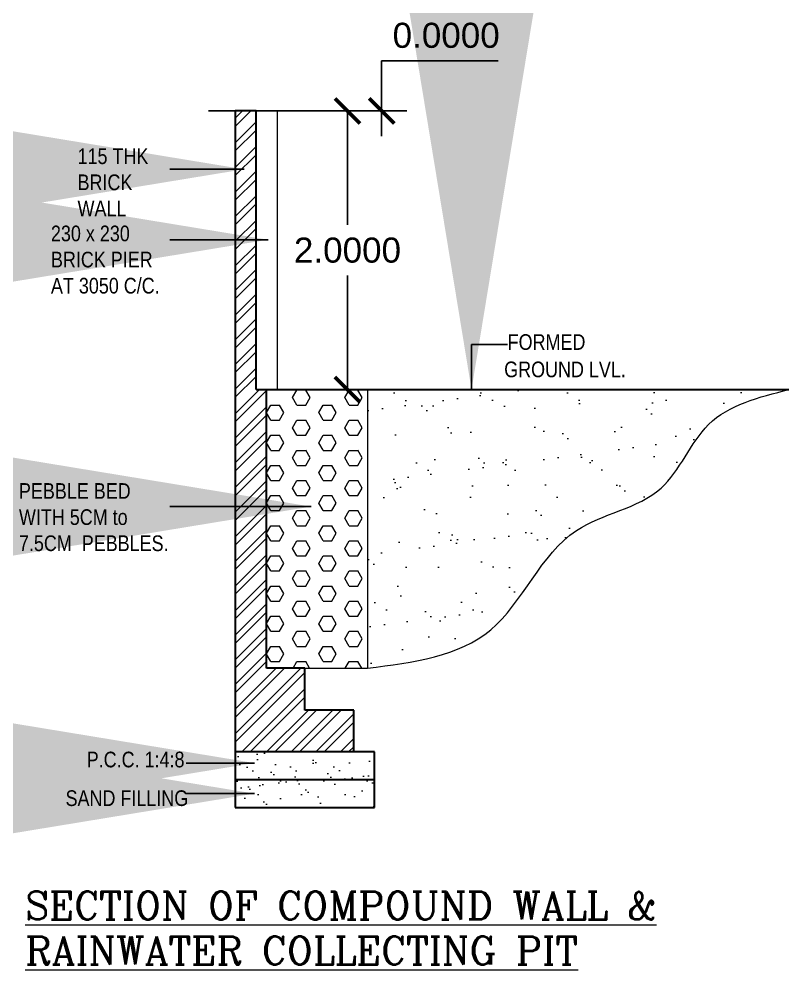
# Model space of a CAD drawing. Header units: metres. Extents: x -1559787 to -1559491, y 43492 to 43648.
# Drawn here: x -1559581.5 to -1559575.98, y 43577.85 to 43584.68 of the extents above; entities that cross this region are included whole.
import ezdxf

# ---------------------------------------------------------------- set-up
doc = ezdxf.new("R2010")
doc.units = ezdxf.units.M
doc.header["$LTSCALE"] = 750
doc.header["$MEASUREMENT"] = 0
doc.header["$PDMODE"] = 35
doc.header["$PDSIZE"] = 50
doc.layers.get('0').update_dxf_attribs({"lineweight": 5})
doc.layers.get('Defpoints').update_dxf_attribs({"lineweight": 0})
doc.layers.add('COMPOUNDWALL', color=58, linetype='Continuous')
for name, color, linetype, lineweight in [('DIM-1', 8, 'Continuous', 18), ('hatch', 250, 'Continuous', 5), ('TEXT', 2, 'Continuous', 20), ('wall', 7, 'Continuous', 30)]:
    doc.layers.add(name, color=color, linetype=linetype, lineweight=lineweight)
doc.styles.add('APEXT', font='romanc.shx')
doc.styles.add('ROMAND', font='swissc.ttf')
doc.styles.add('RS1', font='romans.shx', dxfattribs={"width": 0.75})
doc.styles.get("Standard").update_dxf_attribs({"font": 'arial.ttf'})
doc.dimstyles.new('DIM-50', dxfattribs={"dimscale": 0.5, "dimtxt": 200, "dimasz": 100, "dimexe": 25, "dimexo": 25, "dimgap": 35, "dimtad": 1, "dimdec": 0, "dimrnd": 5, "dimzin": 0, "dimdsep": 46, "dimtxsty": 'RS1', "dimblk": 'ARCHTICK', "dimcen": 100, "dimdle": 25, "dimclrd": 8, "dimclre": 8, "dimclrt": 4, "dimadec": 0, "dimazin": 0, "dimtfac": 0.5, "dimtdec": 0, "dimtmove": 1, "dimatfit": 0, "dimfxl": 0, "dimfrac": 1, "dimtolj": 1, "dimtzin": 0, "dimarcsym": 0})
doc.dimstyles.get("Standard").update_dxf_attribs({"dimtxt": 0.18, "dimasz": 0.18, "dimexe": 0.18, "dimexo": 0.0625, "dimgap": 0.09, "dimtad": 1, "dimtih": 1, "dimtoh": 1, "dimdec": 4, "dimzin": 0, "dimdsep": 46, "dimtxsty": 'Standard', "dimblk": 'ARCHTICK', "dimcen": 0.09, "dimadec": 0, "dimazin": 0, "dimtfac": 1, "dimtdec": 4, "dimtofl": 0, "dimtmove": 0, "dimatfit": 3, "dimldrblk": 'ARCHTICK', "dimfxl": 0, "dimtolj": 1, "dimtzin": 0, "dimarcsym": 0})

# ---------------------------------------------------------------- blocks, each defined once
blk = doc.blocks.new('_ArchTick')
at = {"color": 0, "linetype": 'ByBlock', "const_width": 0.15}
blk.add_lwpolyline([(-0.5, -0.5), (0.5, 0.5)], dxfattribs=at)
blk = doc.blocks.new('*D83')
at = {"layer": 'COMPOUNDWALL', "color": 0, "lineweight": -2}
for p, q in [((-1559579.5885, 43584.0169), (-1559578.9656, 43584.0169)), ((-1559579.1456, 43584.0169), (-1559579.1456, 43583.1988)), ((-1559579.1456, 43582.0169), (-1559579.1456, 43582.835)), ((-1559579.5885, 43582.0169), (-1559578.9656, 43582.0169))]:
    blk.add_line(p, q, dxfattribs=at)
at = {"layer": 'Defpoints', "color": 0}
for p in [(-1559579.651, 43584.0169), (-1559579.1456, 43584.0169), (-1559579.651, 43582.0169)]:
    blk.add_point(p, dxfattribs=at)
at = {"layer": 'COMPOUNDWALL', "color": 0, "lineweight": -2, "xscale": 0.18, "yscale": 0.18, "zscale": 0.18}
for p, rotation in [((-1559579.1456, 43584.0169), 90), ((-1559579.1456, 43582.0169), 270)]:
    blk.add_blockref('_ArchTick', p, dxfattribs=dict(at, rotation=rotation))
at = {"layer": 'COMPOUNDWALL', "color": 0, "insert": (-1559579.1456, 43583.0169), "char_height": 0.18, "attachment_point": 5}
blk.add_mtext('\\A1;2.0000', dxfattribs=at)
blk = doc.blocks.new('*D84')
at = {"layer": 'COMPOUNDWALL', "color": 0, "lineweight": -2}
for p, q in [((-1559578.9003, 43584.0169), (-1559578.9003, 43584.3769)), ((-1559578.9003, 43584.3769), (-1559578.0636, 43584.3769)), ((-1559580.1427, 43584.0169), (-1559578.7203, 43584.0169)), ((-1559580.1427, 43584.0169), (-1559578.7203, 43584.0169)), ((-1559578.9003, 43584.0169), (-1559578.9003, 43583.8369))]:
    blk.add_line(p, q, dxfattribs=at)
at = {"layer": 'Defpoints', "color": 0}
for p in [(-1559580.2052, 43584.0169), (-1559580.2052, 43584.0169), (-1559578.9003, 43584.0169)]:
    blk.add_point(p, dxfattribs=at)
at = {"layer": 'COMPOUNDWALL', "color": 0, "lineweight": -2, "xscale": 0.18, "yscale": 0.18, "zscale": 0.18}
for rotation in [90, 270]:
    blk.add_blockref('_ArchTick', (-1559578.9003, 43584.0169), dxfattribs=dict(at, rotation=rotation))
at = {"layer": 'COMPOUNDWALL', "color": 0, "insert": (-1559578.437, 43584.5588), "char_height": 0.18, "attachment_point": 5}
blk.add_mtext('\\A1;0.0000', dxfattribs=at)

msp = doc.modelspace()

# ---------------------------------------------------------------- hatches: boundary and pattern name
at = {"layer": 'DIM-1'}
h = msp.add_hatch(dxfattribs=at)
h.set_pattern_fill('AR-SAND', color=256, scale=0.1, style=0)
h.set_pattern_definition([(37.5, (-1559527.74187, 43505.98885), (-0.00629934, 0.19268238), [0, -0.152, 0, -0.17, 0, -0.1625]), (7.5, (-1559527.74187, 43505.98885), (0.1769777, 0.2822146), [0, -0.082, 0, -0.137, 0, -0.0525]), (327.5, (-1559527.86487, 43505.98885), (0.3114142, 0.0005659), [0, -0.05, 0, -0.18, 0, -0.235]), (317.5, (-1559527.86487, 43505.98885), (0.3006127, 0.08776756), [0, -0.025, 0, -0.118, 0, -0.135])])
h.paths.add_polyline_path([(-1559578.95103, 43579.41686), (-1559579.95103, 43579.41686), (-1559579.95103, 43579.21686), (-1559578.95103, 43579.21686)])
h = msp.add_hatch(dxfattribs=at)
h.set_pattern_fill('AR-SAND', color=256, scale=0.1, style=0)
h.set_pattern_definition([(37.5, (-1559543.93223, 43495.86342), (-0.00629934, 0.19268238), [0, -0.152, 0, -0.17, 0, -0.1625]), (7.5, (-1559543.93223, 43495.86342), (0.1769777, 0.2822146), [0, -0.082, 0, -0.137, 0, -0.0525]), (327.5, (-1559544.05523, 43495.86342), (0.3114142, 0.0005659), [0, -0.05, 0, -0.18, 0, -0.235]), (317.5, (-1559544.05523, 43495.86342), (0.3006127, 0.08776756), [0, -0.025, 0, -0.118, 0, -0.135])])
h.paths.add_polyline_path([(-1559578.95103, 43579.01686), (-1559578.95103, 43579.21686), (-1559579.50457, 43579.21686), (-1559579.50457, 43579.01686)])
h.paths.add_polyline_path([(-1559579.50457, 43579.21686), (-1559579.95103, 43579.21686), (-1559579.95103, 43579.01686), (-1559579.50457, 43579.01686)])
at = {"layer": 'hatch'}
h = msp.add_hatch(dxfattribs=at)
h.set_pattern_fill('ANSI32', color=256, scale=0.333333, style=0)
h.set_pattern_definition([(45, (-1560763.63229, 44347.65619), (-0.08838835, 0.08838835), []), (45, (-1560763.57336, 44347.65619), (-0.08838835, 0.08838835), [])])
h.paths.add_polyline_path([(-1559579.72603, 43582.01686), (-1559579.80103, 43582.01686), (-1559579.80103, 43584.01686), (-1559579.95103, 43584.01686), (-1559579.95103, 43579.41686), (-1559579.10103, 43579.41686), (-1559579.10103, 43579.71686), (-1559579.45103, 43579.71686), (-1559579.45103, 43580.01686), (-1559579.72603, 43580.01686)])
h = msp.add_hatch(dxfattribs=at)
h.set_pattern_fill('HEX', color=256, scale=0.5, style=0)
h.set_pattern_definition([(0, (-1556937.82057, 33173.6872), (0, 0.108253179), [0.062500002, -0.125000004]), (120, (-1556937.82057, 33173.6872), (-0.093750003, -0.0541265895), [0.062500002, -0.125000004]), (60, (-1556937.75807, 33173.6872), (-0.093750003, 0.0541265895), [0.062500002, -0.125000004])])
h.paths.add_polyline_path([(-1559579.72603, 43582.01686), (-1559579.72603, 43580.01686), (-1559579.45103, 43580.01686), (-1559579.00103, 43580.01686), (-1559579.00103, 43582.01686)])
h = msp.add_hatch(dxfattribs=at)
h.set_pattern_fill('AR-SAND', color=256, scale=0.2, style=0)
h.set_pattern_definition([(37.5, (-1559543.93223, 43495.86342), (-0.0125987, 0.3853648), [0, -0.304, 0, -0.34, 0, -0.325]), (7.5, (-1559543.93223, 43495.8634), (0.3539554, 0.5644292), [0, -0.164, 0, -0.274, 0, -0.105]), (327.5, (-1559544.17823, 43495.86342), (0.6228284, 0.0011318), [0, -0.1, 0, -0.36, 0, -0.47]), (317.5, (-1559544.17823, 43495.8634), (0.6012253, 0.175535), [0, -0.05, 0, -0.236, 0, -0.27])])
edge = h.paths.add_edge_path()
edge.add_spline(control_points=[(-1559579.00103, 43580.01686), (-1559578.67228, 43580.05923), (-1559578.00914, 43580.14471), (-1559577.67026, 43581.0837), (-1559576.84271, 43581.18974), (-1559576.60449, 43581.86083), (-1559576.19202, 43581.96316), (-1559575.9756, 43582.01686)], knot_values=[0, 0, 0, 0, 2778.8437133, 5605.2924909, 7639.7543344, 9351.3411909, 11240.6050628, 11240.6050628, 11240.6050628, 11240.6050628], degree=3, periodic=0)
edge.add_line((-1559575.9756, 43582.01686), (-1559579.00103, 43582.01686))
edge.add_line((-1559579.00103, 43582.01686), (-1559579.00103, 43580.01686))
h.paths.add_polyline_path([(-1559578.46519, 43580.91591), (-1559578.46519, 43581.1178), (-1559578.40269, 43581.1178), (-1559578.40269, 43580.91591)], flags=24)

# ---------------------------------------------------------------- linework, layer by layer
at = {"layer": 'DIM-1'}
msp.add_spline([(-1559579.00103, 43580.01686), (-1559578.11665, 43580.2923), (-1559577.5011, 43581.00556), (-1559576.89447, 43581.3087), (-1559576.5532, 43581.76591), (-1559575.9756, 43582.01686)], degree=3, dxfattribs=at)
at = {"layer": 'TEXT'}
for p, q in [((-1559579.65103, 43584.01686), (-1559579.80103, 43584.01686)), ((-1559579.65103, 43584.01686), (-1559579.65103, 43582.01686)), ((-1559579.00103, 43582.01686), (-1559579.00103, 43580.01686)), ((-1559579.45103, 43580.01686), (-1559579.00103, 43580.01686))]:
    msp.add_line(p, q, dxfattribs=at)
at = {"layer": 'wall'}
for p, q in [((-1559579.95103, 43584.01686), (-1559579.95103, 43579.01686)), ((-1559579.80103, 43584.01686), (-1559579.95103, 43584.01686)), ((-1559579.80103, 43582.01686), (-1559579.80103, 43584.01686)), ((-1559579.80103, 43582.01686), (-1559575.9756, 43582.01686)), ((-1559579.72603, 43580.01686), (-1559579.72603, 43582.01686)), ((-1559579.45103, 43580.01686), (-1559579.72603, 43580.01686)), ((-1559579.45103, 43579.71686), (-1559579.45103, 43580.01686)), ((-1559579.10103, 43579.71686), (-1559579.45103, 43579.71686)), ((-1559579.10103, 43579.41686), (-1559579.10103, 43579.71686)), ((-1559578.95103, 43579.41686), (-1559579.95103, 43579.41686)), ((-1559578.95103, 43579.01686), (-1559578.95103, 43579.41686)), ((-1559578.95103, 43579.21686), (-1559579.95103, 43579.21686)), ((-1559579.95103, 43579.01686), (-1559578.95103, 43579.01686))]:
    msp.add_line(p, q, dxfattribs=at)

# ---------------------------------------------------------------- texts
at = {"layer": 'TEXT', "linetype": 'Continuous', "style": 'ROMAND'}
for s, p in [('FORMED', (-1559577.99557, 43582.30195)), ('GROUND LVL.', (-1559578.02045, 43582.10551)), ('P.C.C. 1:4:8', (-1559581.01787, 43579.30527)), ('SAND FILLING', (-1559581.16955, 43579.0279))]:
    msp.add_text(s, height=0.1125, dxfattribs=at).set_placement(p)
at = {"layer": 'TEXT', "style": 'APEXT'}
for s, p in [('%%USECTION OF COMPOUND WALL &', (-1559581.45995, 43578.21422)), ('%%URAINWATER COLLECTING PIT', (-1559581.45899, 43577.8908))]:
    msp.add_text(s, height=0.2, dxfattribs=at).set_placement(p)
at = {"layer": 'TEXT', "char_height": 0.1125, "attachment_point": 1, "style": 'ROMAND'}
for s, insert, width in [('115 THK BRICK WALL', (-1559581.08364, 43583.74849), 0.7471753), ('230 x 230 BRICK PIER AT 3050 C/C.', (-1559581.27466, 43583.19399), 0.8990842), ('PEBBLE BED WITH 5CM to 7.5CM  PEBBLES.', (-1559581.50445, 43581.3453), 1.0909025)]:
    msp.add_mtext(s, dxfattribs=dict(at, insert=insert, width=width))

# ---------------------------------------------------------------- dimensions: what is measured, and where the dimension line sits
at = {"layer": 'COMPOUNDWALL', "color": 3}
dim = msp.add_linear_dim(base=(-1559578.900277992, 43584.016856251), p1=(-1559580.2052381351, 43584.016856251), p2=(-1559580.2052381351, 43584.016856251), angle=90, dimstyle='Standard', override={"dimscale": 1}, dxfattribs=at)
dim.commit()
dim.dimension.update_dxf_attribs({"geometry": '*D84', "text_midpoint": (-1559578.4369560271, 43584.5587593885)})
at = {"layer": 'COMPOUNDWALL', "color": 2}
dim = msp.add_linear_dim(base=(-1559579.14565, 43584.01686), p1=(-1559579.65103, 43582.01686), p2=(-1559579.65103, 43584.01686), angle=90, dimstyle='Standard', dxfattribs=at)
dim.commit()
dim.dimension.update_dxf_attribs({"geometry": '*D83', "text_midpoint": (-1559579.14565, 43583.01686)})

# ---------------------------------------------------------------- leaders
at = {"layer": 'DIM-1', "ltscale": 15}
for points in [[(-1559579.88777, 43583.59832), (-1559580.42023, 43583.59832)], [(-1559579.71602, 43583.09257), (-1559580.42023, 43583.09257)], [(-1559578.25498, 43582.01686), (-1559578.25498, 43582.33995), (-1559577.99596, 43582.33995)], [(-1559579.40679, 43581.17703), (-1559580.42023, 43581.17703)], [(-1559579.81421, 43579.33633), (-1559580.30416, 43579.33633)], [(-1559579.81421, 43579.11684), (-1559580.30416, 43579.11684)]]:
    msp.add_leader(points, dimstyle='DIM-50', dxfattribs=at)

doc.saveas('drawing.dxf')
